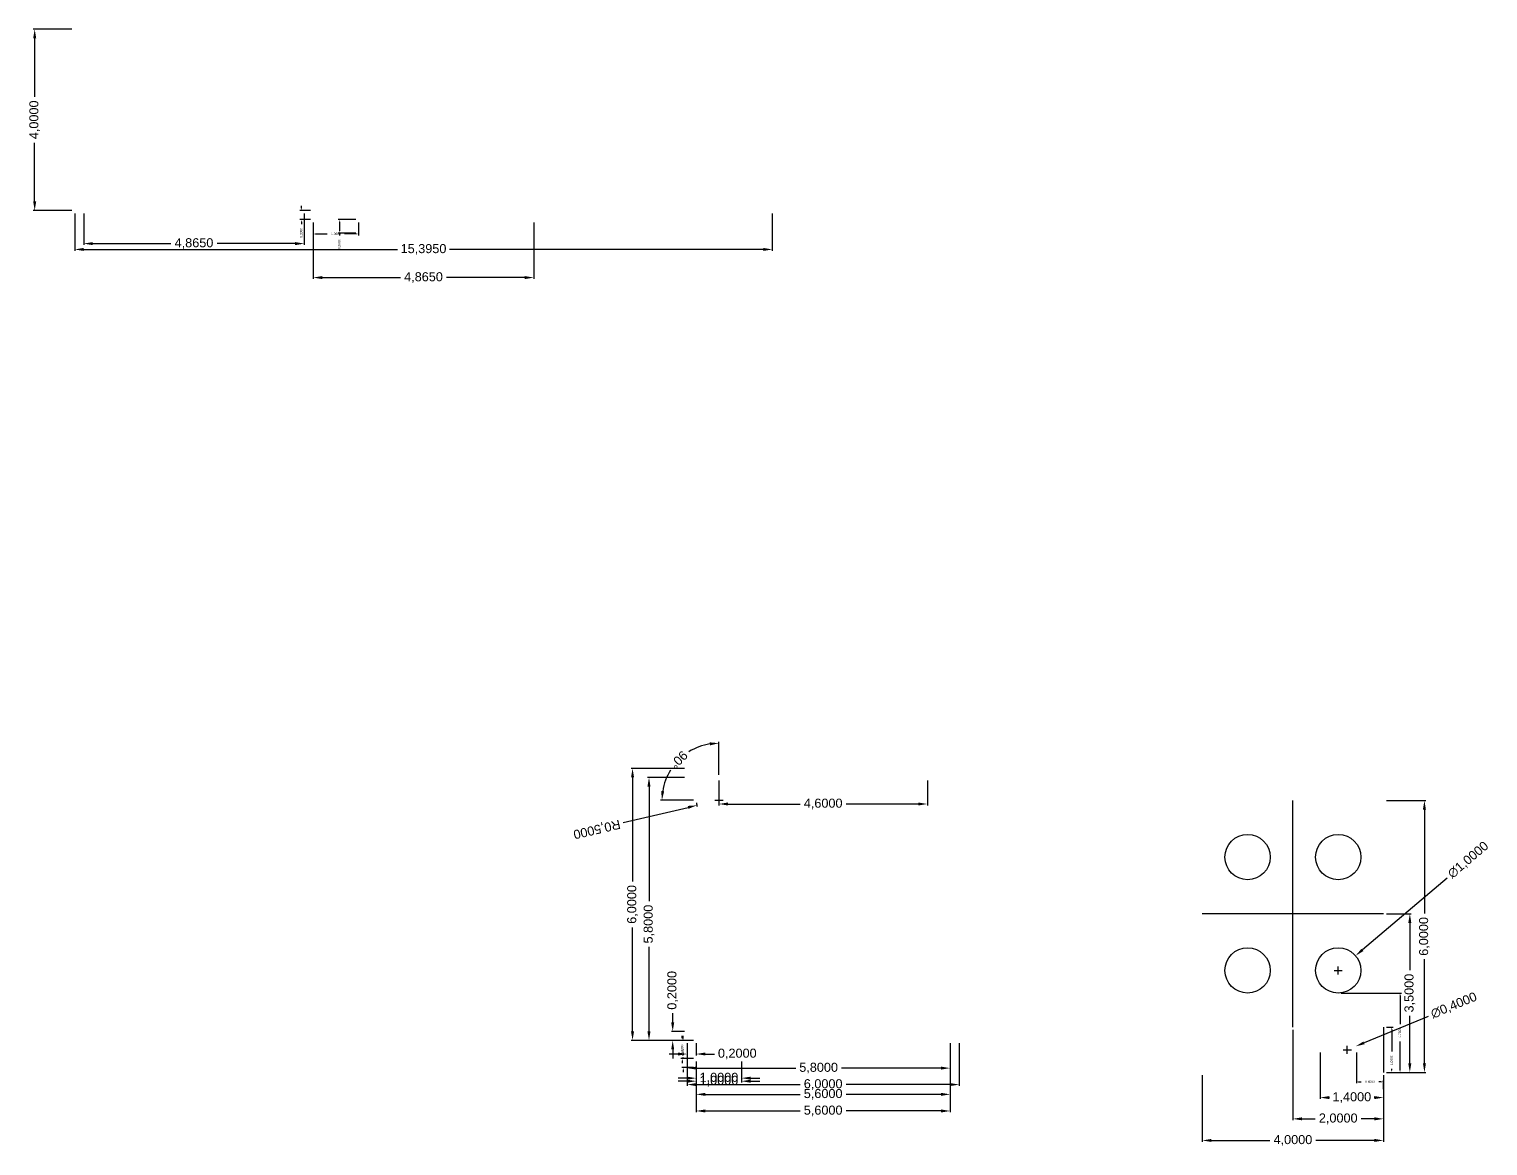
# Model space of a CAD drawing. Header units: millimetres. Extents: x -239 to 805, y -779 to 510.
# Drawn here: x 127.05 to 159.23, y -108.02 to -83.39 of the extents above; entities that cross this region are included whole.
import ezdxf

# ---------------------------------------------------------------- set-up
doc = ezdxf.new("R2010")
doc.units = ezdxf.units.MM
doc.header["$MEASUREMENT"] = 0
doc.layers.add('Dimensiuni interior', color=11, linetype='Continuous', plot=False)
doc.layers.add('Utilitati', color=130, linetype='Continuous', plot=False)
doc.styles.get("Standard").update_dxf_attribs({"font": 'arial.ttf'})
doc.dimstyles.new('Mici', dxfattribs={"dimtxt": 0.05, "dimasz": 0.05, "dimexe": 0.03, "dimexo": 0.0625, "dimgap": 0.09, "dimtad": 0, "dimdec": 4, "dimzin": 0, "dimtxsty": 'Standard', "dimcen": 0.09, "dimclrd": 1, "dimclre": 1, "dimadec": 0, "dimazin": 0, "dimtfac": 1, "dimtdec": 4, "dimtofl": 0, "dimtmove": 0, "dimatfit": 3, "dimfxl": 1, "dimtolj": 1, "dimtzin": 0, "dimarcsym": 0})

# ---------------------------------------------------------------- blocks, each defined once
blk = doc.blocks.new('*D16')
at = {"layer": 'Defpoints', "color": 0, "transparency": 16777216}
for p in [(529.14, 102.779), (544.535, 102.779), (529.14, 101.92)]:
    blk.add_point(p, dxfattribs=at)
at = {"layer": 'Dimensiuni interior', "color": 1, "lineweight": -2, "transparency": 16777216}
for p, q in [((529.14, 102.716), (529.14, 101.89)), ((544.535, 102.716), (544.535, 101.89)), ((529.34, 101.92), (536.265, 101.92)), ((544.335, 101.92), (537.411, 101.92))]:
    blk.add_line(p, q, dxfattribs=at)
at = {"layer": 'Dimensiuni interior', "color": 1, "transparency": 16777216}
for points in [[(529.34, 101.953), (529.34, 101.887), (529.14, 101.92)], [(544.335, 101.953), (544.335, 101.887), (544.535, 101.92)]]:
    blk.add_solid(points, dxfattribs=at)
at = {"layer": 'Dimensiuni interior', "color": 0, "transparency": 16777216, "insert": (536.838, 101.92), "char_height": 0.2, "attachment_point": 5}
blk.add_mtext('\\A1;15,3950', dxfattribs=at)
blk = doc.blocks.new('*D17')
at = {"layer": 'Defpoints', "color": 0, "transparency": 16777216}
for p in [(529.14, 106.779), (528.257, 102.779), (529.14, 102.779)]:
    blk.add_point(p, dxfattribs=at)
at = {"layer": 'Dimensiuni interior', "color": 1, "lineweight": -2, "transparency": 16777216}
for p, q in [((529.078, 106.779), (528.227, 106.779)), ((528.257, 106.579), (528.257, 105.288)), ((528.257, 102.979), (528.257, 104.27)), ((529.078, 102.779), (528.227, 102.779))]:
    blk.add_line(p, q, dxfattribs=at)
at = {"layer": 'Dimensiuni interior', "color": 1, "transparency": 16777216}
for points in [[(528.224, 106.579), (528.291, 106.579), (528.257, 106.779)], [(528.224, 102.979), (528.291, 102.979), (528.257, 102.779)]]:
    blk.add_solid(points, dxfattribs=at)
at = {"layer": 'Dimensiuni interior', "color": 0, "transparency": 16777216, "insert": (528.257, 104.779), "char_height": 0.2, "attachment_point": 5, "rotation": 90}
blk.add_mtext('\\A1;4,0000', dxfattribs=at)
blk = doc.blocks.new('*D22')
at = {"layer": 'Defpoints', "color": 0, "transparency": 16777216}
for p in [(529.34, 102.779), (534.205, 102.779), (529.34, 102.049)]:
    blk.add_point(p, dxfattribs=at)
at = {"layer": 'Dimensiuni interior', "color": 1, "lineweight": -2, "transparency": 16777216}
for p, q in [((529.34, 102.716), (529.34, 102.019)), ((534.205, 102.716), (534.205, 102.019)), ((529.54, 102.049), (531.264, 102.049)), ((534.005, 102.049), (532.281, 102.049))]:
    blk.add_line(p, q, dxfattribs=at)
at = {"layer": 'Dimensiuni interior', "color": 1, "transparency": 16777216}
for points in [[(529.54, 102.082), (529.54, 102.015), (529.34, 102.049)], [(534.005, 102.082), (534.005, 102.015), (534.205, 102.049)]]:
    blk.add_solid(points, dxfattribs=at)
at = {"layer": 'Dimensiuni interior', "color": 0, "transparency": 16777216, "insert": (531.773, 102.049), "char_height": 0.2, "attachment_point": 5}
blk.add_mtext('\\A1;4,8650', dxfattribs=at)
blk = doc.blocks.new('*D23')
at = {"layer": 'Defpoints', "color": 0, "transparency": 16777216}
for p in [(534.405, 102.579), (539.27, 102.579), (539.27, 101.299)]:
    blk.add_point(p, dxfattribs=at)
at = {"layer": 'Dimensiuni interior', "color": 1, "lineweight": -2, "transparency": 16777216}
for p, q in [((534.405, 102.516), (534.405, 101.269)), ((539.27, 102.516), (539.27, 101.269)), ((534.605, 101.299), (536.329, 101.299)), ((539.07, 101.299), (537.346, 101.299))]:
    blk.add_line(p, q, dxfattribs=at)
at = {"layer": 'Dimensiuni interior', "color": 1, "transparency": 16777216}
for points in [[(534.605, 101.333), (534.605, 101.266), (534.405, 101.299)], [(539.07, 101.333), (539.07, 101.266), (539.27, 101.299)]]:
    blk.add_solid(points, dxfattribs=at)
at = {"layer": 'Dimensiuni interior', "color": 0, "transparency": 16777216, "insert": (536.838, 101.299), "char_height": 0.2, "attachment_point": 5}
blk.add_mtext('\\A1;4,8650', dxfattribs=at)
blk = doc.blocks.new('*D24')
at = {"layer": 'Defpoints', "color": 0, "transparency": 16777216}
for p in [(534.405, 102.779), (534.142, 102.579), (534.405, 102.579)]:
    blk.add_point(p, dxfattribs=at)
at = {"layer": 'Dimensiuni interior', "color": 1, "lineweight": -2, "transparency": 16777216}
for p, q in [((534.343, 102.779), (534.112, 102.779)), ((534.142, 102.829), (534.142, 102.879)), ((534.343, 102.579), (534.112, 102.579)), ((534.142, 102.529), (534.142, 102.479))]:
    blk.add_line(p, q, dxfattribs=at)
at = {"layer": 'Dimensiuni interior', "color": 1, "transparency": 16777216}
for points in [[(534.134, 102.829), (534.15, 102.829), (534.142, 102.779)], [(534.134, 102.529), (534.15, 102.529), (534.142, 102.579)]]:
    blk.add_solid(points, dxfattribs=at)
at = {"layer": 'Dimensiuni interior', "color": 0, "transparency": 16777216, "insert": (534.142, 102.285), "char_height": 0.05, "attachment_point": 5, "rotation": 90}
blk.add_mtext('\\A1;0,2000', dxfattribs=at)
blk = doc.blocks.new('*D27')
at = {"layer": 'Defpoints', "color": 0, "transparency": 16777216}
for p in [(535.405, 102.579), (534.984, 102.279), (535.405, 102.279)]:
    blk.add_point(p, dxfattribs=at)
at = {"layer": 'Dimensiuni interior', "color": 1, "lineweight": -2, "transparency": 16777216}
for p, q in [((535.343, 102.579), (534.954, 102.579)), ((534.984, 102.529), (534.984, 102.329)), ((535.343, 102.279), (534.954, 102.279)), ((534.984, 102.279), (534.984, 102.229))]:
    blk.add_line(p, q, dxfattribs=at)
at = {"layer": 'Dimensiuni interior', "color": 1, "transparency": 16777216}
for points in [[(534.975, 102.529), (534.992, 102.529), (534.984, 102.579)], [(534.975, 102.329), (534.992, 102.329), (534.984, 102.279)]]:
    blk.add_solid(points, dxfattribs=at)
at = {"layer": 'Dimensiuni interior', "color": 0, "transparency": 16777216, "insert": (534.984, 102.035), "char_height": 0.05, "attachment_point": 5, "rotation": 90}
blk.add_mtext('\\A1;0,3000', dxfattribs=at)
blk = doc.blocks.new('*D29')
at = {"layer": 'Defpoints', "color": 0, "transparency": 16777216}
for p in [(534.405, 102.579), (535.405, 102.579), (534.405, 102.261)]:
    blk.add_point(p, dxfattribs=at)
at = {"layer": 'Dimensiuni interior', "color": 1, "lineweight": -2, "transparency": 16777216}
for p, q in [((534.405, 102.516), (534.405, 102.231)), ((535.405, 102.516), (535.405, 102.231)), ((534.455, 102.261), (534.714, 102.261)), ((535.355, 102.261), (535.097, 102.261))]:
    blk.add_line(p, q, dxfattribs=at)
at = {"layer": 'Dimensiuni interior', "color": 1, "transparency": 16777216}
for points in [[(534.455, 102.269), (534.455, 102.253), (534.405, 102.261)], [(535.355, 102.269), (535.355, 102.253), (535.405, 102.261)]]:
    blk.add_solid(points, dxfattribs=at)
at = {"layer": 'Dimensiuni interior', "color": 0, "transparency": 16777216, "insert": (534.905, 102.261), "char_height": 0.05, "attachment_point": 5}
blk.add_mtext('\\A1;1,0000', dxfattribs=at)
blk = doc.blocks.new('*D31')
at = {"layer": 'Defpoints', "color": 0, "transparency": 16777216}
for p in [(211.591, 98.78), (217.591, 98.78), (217.591, 97.806)]:
    blk.add_point(p, dxfattribs=at)
at = {"layer": 'Dimensiuni interior', "color": 1, "lineweight": -2, "transparency": 16777216}
for p, q in [((211.591, 98.717), (211.591, 97.776)), ((217.591, 98.717), (217.591, 97.776)), ((211.791, 97.806), (214.086, 97.806)), ((217.391, 97.806), (215.097, 97.806))]:
    blk.add_line(p, q, dxfattribs=at)
at = {"layer": 'Dimensiuni interior', "color": 1, "transparency": 16777216}
for points in [[(211.791, 97.84), (211.791, 97.773), (211.591, 97.806)], [(217.391, 97.84), (217.391, 97.773), (217.591, 97.806)]]:
    blk.add_solid(points, dxfattribs=at)
at = {"layer": 'Dimensiuni interior', "color": 0, "transparency": 16777216, "insert": (214.591, 97.806), "char_height": 0.2, "attachment_point": 5}
blk.add_mtext('\\A1;6,0000', dxfattribs=at)
blk = doc.blocks.new('*D32')
at = {"layer": 'Defpoints', "color": 0, "transparency": 16777216}
for p in [(210.385, 104.78), (211.591, 104.78), (211.591, 98.78)]:
    blk.add_point(p, dxfattribs=at)
at = {"layer": 'Dimensiuni interior', "color": 1, "lineweight": -2, "transparency": 16777216}
for p, q in [((211.529, 104.78), (210.355, 104.78)), ((210.385, 104.58), (210.385, 102.285)), ((210.385, 98.98), (210.385, 101.274)), ((211.529, 98.78), (210.355, 98.78))]:
    blk.add_line(p, q, dxfattribs=at)
at = {"layer": 'Dimensiuni interior', "color": 1, "transparency": 16777216}
for points in [[(210.351, 104.58), (210.418, 104.58), (210.385, 104.78)], [(210.351, 98.98), (210.418, 98.98), (210.385, 98.78)]]:
    blk.add_solid(points, dxfattribs=at)
at = {"layer": 'Dimensiuni interior', "color": 0, "transparency": 16777216, "insert": (210.385, 101.78), "char_height": 0.2, "attachment_point": 5, "rotation": 90}
blk.add_mtext('\\A1;6,0000', dxfattribs=at)
blk = doc.blocks.new('*D33')
at = {"layer": 'Defpoints', "color": 0, "transparency": 16777216}
for p in [(211.591, 98.78), (211.791, 98.78), (211.791, 98.48)]:
    blk.add_point(p, dxfattribs=at)
at = {"layer": 'Dimensiuni interior', "color": 1, "lineweight": -2, "transparency": 16777216}
for p, q in [((211.591, 98.717), (211.591, 98.45)), ((211.791, 98.717), (211.791, 98.45)), ((211.391, 98.48), (211.191, 98.48)), ((211.991, 98.48), (212.191, 98.48))]:
    blk.add_line(p, q, dxfattribs=at)
at = {"layer": 'Dimensiuni interior', "color": 1, "transparency": 16777216}
for points in [[(211.391, 98.513), (211.391, 98.447), (211.591, 98.48)], [(211.991, 98.513), (211.991, 98.447), (211.791, 98.48)]]:
    blk.add_solid(points, dxfattribs=at)
at = {"layer": 'Dimensiuni interior', "color": 0, "transparency": 16777216, "insert": (212.696, 98.48), "char_height": 0.2, "attachment_point": 5}
blk.add_mtext('\\A1;0,2000', dxfattribs=at)
blk = doc.blocks.new('*D42')
at = {"layer": 'Defpoints', "color": 0, "transparency": 16777216}
for p in [(211.591, 98.78), (217.391, 98.78, 0.1), (217.391, 98.169)]:
    blk.add_point(p, dxfattribs=at)
at = {"layer": 'Dimensiuni interior', "color": 1, "lineweight": -2, "transparency": 16777216}
for p, q in [((211.591, 98.717), (211.591, 98.139)), ((217.391, 98.717), (217.391, 98.139)), ((211.791, 98.169), (213.986, 98.169)), ((217.191, 98.169), (214.996, 98.169))]:
    blk.add_line(p, q, dxfattribs=at)
at = {"layer": 'Dimensiuni interior', "color": 1, "transparency": 16777216}
for points in [[(211.791, 98.202), (211.791, 98.136), (211.591, 98.169)], [(217.191, 98.202), (217.191, 98.136), (217.391, 98.169)]]:
    blk.add_solid(points, dxfattribs=at)
at = {"layer": 'Dimensiuni interior', "color": 0, "transparency": 16777216, "insert": (214.491, 98.169), "char_height": 0.2, "attachment_point": 5}
blk.add_mtext('\\A1;5,8000', dxfattribs=at)
blk = doc.blocks.new('*D43')
at = {"layer": 'Defpoints', "color": 0, "transparency": 16777216}
for p in [(211.271, 98.98), (211.591, 98.98), (211.591, 98.78)]:
    blk.add_point(p, dxfattribs=at)
at = {"layer": 'Dimensiuni interior', "color": 1, "lineweight": -2, "transparency": 16777216}
for p, q in [((211.271, 99.18), (211.271, 99.38)), ((211.529, 98.98), (211.241, 98.98)), ((211.529, 98.78), (211.241, 98.78)), ((211.271, 98.58), (211.271, 98.38))]:
    blk.add_line(p, q, dxfattribs=at)
at = {"layer": 'Dimensiuni interior', "color": 1, "transparency": 16777216}
for points in [[(211.237, 99.18), (211.304, 99.18), (211.271, 98.98)], [(211.237, 98.58), (211.304, 98.58), (211.271, 98.78)]]:
    blk.add_solid(points, dxfattribs=at)
at = {"layer": 'Dimensiuni interior', "color": 0, "transparency": 16777216, "insert": (211.271, 99.885), "char_height": 0.2, "attachment_point": 5, "rotation": 90}
blk.add_mtext('\\A1;0,2000', dxfattribs=at)
blk = doc.blocks.new('*D44')
at = {"layer": 'Defpoints', "color": 0, "transparency": 16777216}
for p in [(210.748, 104.58), (211.591, 104.58), (211.591, 98.78)]:
    blk.add_point(p, dxfattribs=at)
at = {"layer": 'Dimensiuni interior', "color": 1, "lineweight": -2, "transparency": 16777216}
for p, q in [((211.529, 104.58), (210.718, 104.58)), ((210.748, 104.38), (210.748, 101.851)), ((210.748, 98.98), (210.748, 100.841)), ((211.529, 98.78), (210.718, 98.78))]:
    blk.add_line(p, q, dxfattribs=at)
at = {"layer": 'Dimensiuni interior', "color": 1, "transparency": 16777216}
for points in [[(210.714, 104.38), (210.781, 104.38), (210.748, 104.58)], [(210.714, 98.98), (210.781, 98.98), (210.748, 98.78)]]:
    blk.add_solid(points, dxfattribs=at)
at = {"layer": 'Dimensiuni interior', "color": 0, "transparency": 16777216, "insert": (210.748, 101.346), "char_height": 0.2, "attachment_point": 5, "rotation": 90}
blk.add_mtext('\\A1;5,8000', dxfattribs=at)
blk = doc.blocks.new('*D45')
at = {"layer": 'Defpoints', "color": 0, "transparency": 16777216}
for p in [(212.291, 104.08), (211.804, 103.966)]:
    blk.add_point(p, dxfattribs=at)
at = {"layer": 'Dimensiuni interior', "color": 1, "lineweight": -2, "transparency": 16777216}
for p, q in [((212.201, 104.08), (212.381, 104.08)), ((212.291, 104.17), (212.291, 103.99)), ((210.18, 103.586), (211.61, 103.921))]:
    blk.add_line(p, q, dxfattribs=at)
blk.add_arc((212.291, 104.08), 0.5, 187.162, 196.5924, dxfattribs=at)
at = {"layer": 'Dimensiuni interior', "color": 1, "transparency": 16777216}
blk.add_solid([(211.617, 103.888), (211.602, 103.953), (211.804, 103.966)], dxfattribs=at)
at = {"layer": 'Dimensiuni interior', "color": 0, "transparency": 16777216, "insert": (209.595, 103.45), "char_height": 0.2, "attachment_point": 5, "rotation": 193.1547}
blk.add_mtext('\\A1;R0,5000', dxfattribs=at)
blk = doc.blocks.new('*D47')
at = {"layer": 'Defpoints', "color": 0, "transparency": 16777216}
for p in [(212.291, 104.58), (216.891, 104.58), (216.891, 103.995)]:
    blk.add_point(p, dxfattribs=at)
at = {"layer": 'Dimensiuni interior', "color": 1, "lineweight": -2, "transparency": 16777216}
for p, q in [((212.291, 104.517), (212.291, 103.965)), ((216.891, 104.517), (216.891, 103.965)), ((212.491, 103.995), (214.082, 103.995)), ((216.691, 103.995), (215.1, 103.995))]:
    blk.add_line(p, q, dxfattribs=at)
at = {"layer": 'Dimensiuni interior', "color": 1, "transparency": 16777216}
for points in [[(212.491, 104.029), (212.491, 103.962), (212.291, 103.995)], [(216.691, 104.029), (216.691, 103.962), (216.891, 103.995)]]:
    blk.add_solid(points, dxfattribs=at)
at = {"layer": 'Dimensiuni interior', "color": 0, "transparency": 16777216, "insert": (214.591, 103.995), "char_height": 0.2, "attachment_point": 5}
blk.add_mtext('\\A1;4,6000', dxfattribs=at)
blk = doc.blocks.new('*D48')
at = {"layer": 'Defpoints', "color": 0, "transparency": 16777216}
for p in [(211.662, 105.169), (212.291, 104.58), (211.791, 104.08), (212.291, 104.08)]:
    blk.add_point(p, dxfattribs=at)
at = {"layer": 'Dimensiuni interior', "color": 1, "lineweight": -2, "transparency": 16777216}
for p, q in [((212.291, 104.642), (212.291, 105.367)), ((211.729, 104.08), (211.004, 104.08))]:
    blk.add_line(p, q, dxfattribs=at)
for start, end in [(99.1225, 121.8452), (148.1548, 170.8775)]:
    blk.add_arc((212.291, 104.08), 1.257, start, end, dxfattribs=at)
at = {"layer": 'Dimensiuni interior', "color": 1, "transparency": 16777216}
for points in [[(212.089, 105.355), (212.094, 105.288), (212.291, 105.337)], [(211.083, 104.277), (211.016, 104.282), (211.034, 104.08)]]:
    blk.add_solid(points, dxfattribs=at)
at = {"layer": 'Dimensiuni interior', "color": 0, "transparency": 16777216, "insert": (211.402, 104.969), "char_height": 0.2, "attachment_point": 5, "rotation": 225}
blk.add_mtext('\\A1;90°', dxfattribs=at)
blk = doc.blocks.new('*D49')
at = {"layer": 'Defpoints', "color": 0, "transparency": 16777216}
for p in [(211.791, 98.38), (217.391, 98.38), (217.391, 97.224)]:
    blk.add_point(p, dxfattribs=at)
at = {"layer": 'Dimensiuni interior', "color": 1, "lineweight": -2, "transparency": 16777216}
for p, q in [((211.791, 98.317), (211.791, 97.194)), ((217.391, 98.317), (217.391, 97.194)), ((211.991, 97.224), (214.086, 97.224)), ((217.191, 97.224), (215.096, 97.224))]:
    blk.add_line(p, q, dxfattribs=at)
at = {"layer": 'Dimensiuni interior', "color": 1, "transparency": 16777216}
for points in [[(211.991, 97.257), (211.991, 97.19), (211.791, 97.224)], [(217.191, 97.257), (217.191, 97.19), (217.391, 97.224)]]:
    blk.add_solid(points, dxfattribs=at)
at = {"layer": 'Dimensiuni interior', "color": 0, "transparency": 16777216, "insert": (214.591, 97.224), "char_height": 0.2, "attachment_point": 5}
blk.add_mtext('\\A1;5,6000', dxfattribs=at)
blk = doc.blocks.new('*D50')
at = {"layer": 'Defpoints', "color": 0, "transparency": 16777216}
for p in [(211.482, 98.78), (211.791, 98.78), (211.791, 98.38)]:
    blk.add_point(p, dxfattribs=at)
at = {"layer": 'Dimensiuni interior', "color": 1, "lineweight": -2, "transparency": 16777216}
for p, q in [((211.482, 98.83), (211.482, 98.88)), ((211.729, 98.78), (211.452, 98.78)), ((211.729, 98.38), (211.452, 98.38)), ((211.482, 98.33), (211.482, 98.28))]:
    blk.add_line(p, q, dxfattribs=at)
at = {"layer": 'Dimensiuni interior', "color": 1, "transparency": 16777216}
for points in [[(211.473, 98.83), (211.49, 98.83), (211.482, 98.78)], [(211.473, 98.33), (211.49, 98.33), (211.482, 98.38)]]:
    blk.add_solid(points, dxfattribs=at)
at = {"layer": 'Dimensiuni interior', "color": 0, "transparency": 16777216, "insert": (211.482, 98.58), "char_height": 0.05, "attachment_point": 5, "rotation": 90}
blk.add_mtext('\\A1;0,4000', dxfattribs=at)
blk = doc.blocks.new('*D53')
at = {"layer": 'Defpoints', "color": 0, "transparency": 16777216}
for p in [(211.791, 98.38), (212.791, 98.38), (212.791, 97.948)]:
    blk.add_point(p, dxfattribs=at)
at = {"layer": 'Dimensiuni interior', "color": 1, "lineweight": -2, "transparency": 16777216}
for p, q in [((211.791, 98.317), (211.791, 97.918)), ((212.791, 98.317), (212.791, 97.918)), ((211.591, 97.948), (211.391, 97.948)), ((212.991, 97.948), (213.191, 97.948))]:
    blk.add_line(p, q, dxfattribs=at)
at = {"layer": 'Dimensiuni interior', "color": 1, "transparency": 16777216}
for points in [[(211.591, 97.981), (211.591, 97.914), (211.791, 97.948)], [(212.991, 97.981), (212.991, 97.914), (212.791, 97.948)]]:
    blk.add_solid(points, dxfattribs=at)
at = {"layer": 'Dimensiuni interior', "color": 0, "transparency": 16777216, "insert": (212.291, 97.948), "char_height": 0.2, "attachment_point": 5}
blk.add_mtext('\\A1;1,0000', dxfattribs=at)
blk = doc.blocks.new('*D54')
at = {"layer": 'Defpoints', "color": 0, "transparency": 16777216}
for p in [(211.791, 98.18), (217.391, 98.18), (217.391, 97.59)]:
    blk.add_point(p, dxfattribs=at)
at = {"layer": 'Dimensiuni interior', "color": 1, "lineweight": -2, "transparency": 16777216}
for p, q in [((211.791, 98.117), (211.791, 97.56)), ((217.391, 98.117), (217.391, 97.56)), ((211.991, 97.59), (214.086, 97.59)), ((217.191, 97.59), (215.096, 97.59))]:
    blk.add_line(p, q, dxfattribs=at)
at = {"layer": 'Dimensiuni interior', "color": 1, "transparency": 16777216}
for points in [[(211.991, 97.624), (211.991, 97.557), (211.791, 97.59)], [(217.191, 97.624), (217.191, 97.557), (217.391, 97.59)]]:
    blk.add_solid(points, dxfattribs=at)
at = {"layer": 'Dimensiuni interior', "color": 0, "transparency": 16777216, "insert": (214.591, 97.59), "char_height": 0.2, "attachment_point": 5}
blk.add_mtext('\\A1;5,6000', dxfattribs=at)
blk = doc.blocks.new('*D55')
at = {"layer": 'Defpoints', "color": 0, "transparency": 16777216}
for p in [(211.502, 98.78), (211.791, 98.78), (211.791, 98.18)]:
    blk.add_point(p, dxfattribs=at)
at = {"layer": 'Dimensiuni interior', "color": 1, "lineweight": -2, "transparency": 16777216}
for p, q in [((211.502, 98.83), (211.502, 98.88)), ((211.729, 98.78), (211.472, 98.78)), ((211.729, 98.18), (211.472, 98.18)), ((211.502, 98.13), (211.502, 98.08))]:
    blk.add_line(p, q, dxfattribs=at)
at = {"layer": 'Dimensiuni interior', "color": 1, "transparency": 16777216}
for points in [[(211.494, 98.83), (211.511, 98.83), (211.502, 98.78)], [(211.494, 98.13), (211.511, 98.13), (211.502, 98.18)]]:
    blk.add_solid(points, dxfattribs=at)
at = {"layer": 'Dimensiuni interior', "color": 0, "transparency": 16777216, "insert": (211.502, 98.48), "char_height": 0.05, "attachment_point": 5, "rotation": 90}
blk.add_mtext('\\A1;0,6000', dxfattribs=at)
blk = doc.blocks.new('*D56')
at = {"layer": 'Defpoints', "color": 0, "transparency": 16777216}
for p in [(211.791, 98.18), (212.791, 98.18), (212.791, 97.881)]:
    blk.add_point(p, dxfattribs=at)
at = {"layer": 'Dimensiuni interior', "color": 1, "lineweight": -2, "transparency": 16777216}
for p, q in [((211.591, 97.881), (211.391, 97.881)), ((211.791, 98.117), (211.791, 97.851)), ((212.791, 98.117), (212.791, 97.851)), ((212.991, 97.881), (213.191, 97.881))]:
    blk.add_line(p, q, dxfattribs=at)
at = {"layer": 'Dimensiuni interior', "color": 1, "transparency": 16777216}
for points in [[(211.591, 97.914), (211.591, 97.847), (211.791, 97.881)], [(212.991, 97.914), (212.991, 97.847), (212.791, 97.881)]]:
    blk.add_solid(points, dxfattribs=at)
at = {"layer": 'Dimensiuni interior', "color": 0, "transparency": 16777216, "insert": (212.291, 97.881), "char_height": 0.2, "attachment_point": 5}
blk.add_mtext('\\A1;1,0000', dxfattribs=at)
blk = doc.blocks.new('*D61')
at = {"layer": 'Defpoints', "color": 0, "transparency": 16777216}
for p in [(487.904, 123.805), (488.084, 123.805), (487.904, 122.805)]:
    blk.add_point(p, dxfattribs=at)
at = {"layer": 'Dimensiuni interior', "color": 1, "lineweight": -2, "transparency": 16777216}
for p, q in [((487.966, 123.805), (488.114, 123.805)), ((488.084, 123.755), (488.084, 123.265)), ((487.966, 122.805), (488.114, 122.805)), ((488.084, 122.855), (488.084, 122.882))]:
    blk.add_line(p, q, dxfattribs=at)
at = {"layer": 'Dimensiuni interior', "color": 1, "transparency": 16777216}
for points in [[(488.076, 123.755), (488.092, 123.755), (488.084, 123.805)], [(488.076, 122.855), (488.092, 122.855), (488.084, 122.805)]]:
    blk.add_solid(points, dxfattribs=at)
at = {"layer": 'Dimensiuni interior', "color": 0, "transparency": 16777216, "insert": (488.084, 123.074), "char_height": 0.05, "attachment_point": 5, "rotation": 90}
blk.add_mtext('\\A1;1,0000', dxfattribs=at)
blk = doc.blocks.new('*D62')
at = {"layer": 'Defpoints', "color": 0, "transparency": 16777216}
for p in [(487.904, 126.305), (488.484, 126.305), (487.904, 122.805)]:
    blk.add_point(p, dxfattribs=at)
at = {"layer": 'Dimensiuni interior', "color": 1, "lineweight": -2, "transparency": 16777216}
for p, q in [((487.966, 126.305), (488.514, 126.305)), ((488.484, 126.105), (488.484, 125.06)), ((488.484, 123.005), (488.484, 124.05)), ((487.966, 122.805), (488.514, 122.805))]:
    blk.add_line(p, q, dxfattribs=at)
at = {"layer": 'Dimensiuni interior', "color": 1, "transparency": 16777216}
for points in [[(488.45, 126.105), (488.517, 126.105), (488.484, 126.305)], [(488.45, 123.005), (488.517, 123.005), (488.484, 122.805)]]:
    blk.add_solid(points, dxfattribs=at)
at = {"layer": 'Dimensiuni interior', "color": 0, "transparency": 16777216, "insert": (488.484, 124.555), "char_height": 0.2, "attachment_point": 5, "rotation": 90}
blk.add_mtext('\\A1;3,5000', dxfattribs=at)
blk = doc.blocks.new('*D63')
at = {"layer": 'Defpoints', "color": 0, "transparency": 16777216}
for p in [(487.304, 123.305), (487.304, 122.596), (487.904, 122.37)]:
    blk.add_point(p, dxfattribs=at)
at = {"layer": 'Dimensiuni interior', "color": 1, "lineweight": -2, "transparency": 16777216}
for p, q in [((487.304, 123.242), (487.304, 122.566)), ((487.354, 122.596), (487.41, 122.596)), ((487.854, 122.596), (487.797, 122.596)), ((487.904, 122.433), (487.904, 122.626))]:
    blk.add_line(p, q, dxfattribs=at)
at = {"layer": 'Dimensiuni interior', "color": 1, "transparency": 16777216}
for points in [[(487.354, 122.604), (487.354, 122.587), (487.304, 122.596)], [(487.854, 122.604), (487.854, 122.587), (487.904, 122.596)]]:
    blk.add_solid(points, dxfattribs=at)
at = {"layer": 'Dimensiuni interior', "color": 0, "transparency": 16777216, "insert": (487.604, 122.596), "char_height": 0.05, "attachment_point": 5}
blk.add_mtext('\\A1;0,6000', dxfattribs=at)
blk = doc.blocks.new('*D64')
at = {"layer": 'Defpoints', "color": 0, "transparency": 16777216}
for p in [(486.504, 123.305), (487.904, 122.37), (486.504, 122.25)]:
    blk.add_point(p, dxfattribs=at)
at = {"layer": 'Dimensiuni interior', "color": 1, "lineweight": -2, "transparency": 16777216}
for p, q in [((486.504, 123.242), (486.504, 122.22)), ((486.704, 122.25), (486.708, 122.25)), ((487.704, 122.25), (487.699, 122.25)), ((487.904, 122.308), (487.904, 122.22))]:
    blk.add_line(p, q, dxfattribs=at)
at = {"layer": 'Dimensiuni interior', "color": 1, "transparency": 16777216}
for points in [[(486.704, 122.284), (486.704, 122.217), (486.504, 122.25)], [(487.704, 122.284), (487.704, 122.217), (487.904, 122.25)]]:
    blk.add_solid(points, dxfattribs=at)
at = {"layer": 'Dimensiuni interior', "color": 0, "transparency": 16777216, "insert": (487.204, 122.25), "char_height": 0.2, "attachment_point": 5}
blk.add_mtext('\\A1;1,4000', dxfattribs=at)
blk = doc.blocks.new('*D65')
at = {"layer": 'Defpoints', "color": 0, "transparency": 16777216}
for p in [(487.289, 123.381), (486.919, 123.229)]:
    blk.add_point(p, dxfattribs=at)
at = {"layer": 'Dimensiuni interior', "color": 1, "lineweight": -2, "transparency": 16777216}
for p, q in [((488.891, 124.042), (487.474, 123.457)), ((487.014, 123.305), (487.194, 123.305)), ((487.104, 123.215), (487.104, 123.395))]:
    blk.add_line(p, q, dxfattribs=at)
at = {"layer": 'Dimensiuni interior', "color": 1, "transparency": 16777216}
blk.add_solid([(487.461, 123.488), (487.486, 123.427), (487.289, 123.381)], dxfattribs=at)
at = {"layer": 'Dimensiuni interior', "color": 0, "transparency": 16777216, "insert": (489.458, 124.276), "char_height": 0.2, "attachment_point": 5, "rotation": 22.4064}
blk.add_mtext('\\A1;∅0,4000', dxfattribs=at)
blk = doc.blocks.new('*D66')
at = {"layer": 'Defpoints', "color": 0, "transparency": 16777216}
for p in [(486.904, 124.555), (488.268, 124.555), (487.904, 122.805)]:
    blk.add_point(p, dxfattribs=at)
at = {"layer": 'Dimensiuni interior', "color": 1, "lineweight": -2, "transparency": 16777216}
for p, q in [((486.966, 124.555), (488.298, 124.555)), ((488.268, 124.505), (488.268, 123.871)), ((488.268, 122.855), (488.268, 123.489)), ((487.966, 122.805), (488.298, 122.805))]:
    blk.add_line(p, q, dxfattribs=at)
at = {"layer": 'Dimensiuni interior', "color": 1, "transparency": 16777216}
for points in [[(488.259, 124.505), (488.276, 124.505), (488.268, 124.555)], [(488.259, 122.855), (488.276, 122.855), (488.268, 122.805)]]:
    blk.add_solid(points, dxfattribs=at)
at = {"layer": 'Dimensiuni interior', "color": 0, "transparency": 16777216, "insert": (488.268, 123.68), "char_height": 0.05, "attachment_point": 5, "rotation": 90}
blk.add_mtext('\\A1;1,7500', dxfattribs=at)
blk = doc.blocks.new('*D67')
at = {"layer": 'Defpoints', "color": 0, "transparency": 16777216}
for p in [(487.285, 125.378), (486.522, 124.732)]:
    blk.add_point(p, dxfattribs=at)
at = {"layer": 'Dimensiuni interior', "color": 1, "lineweight": -2, "transparency": 16777216}
for p, q in [((489.308, 127.091), (487.438, 125.507)), ((486.814, 125.055), (486.994, 125.055)), ((486.904, 124.965), (486.904, 125.145))]:
    blk.add_line(p, q, dxfattribs=at)
at = {"layer": 'Dimensiuni interior', "color": 1, "transparency": 16777216}
blk.add_solid([(487.416, 125.533), (487.46, 125.482), (487.285, 125.378)], dxfattribs=at)
at = {"layer": 'Dimensiuni interior', "color": 0, "transparency": 16777216, "insert": (489.776, 127.487), "char_height": 0.2, "attachment_point": 5, "rotation": 40.2532}
blk.add_mtext('\\A1;∅1,0000', dxfattribs=at)
blk = doc.blocks.new('*D68')
at = {"layer": 'Defpoints', "color": 0, "transparency": 16777216}
for p in [(487.904, 128.805), (488.806, 128.805), (487.904, 122.805)]:
    blk.add_point(p, dxfattribs=at)
at = {"layer": 'Dimensiuni interior', "color": 1, "lineweight": -2, "transparency": 16777216}
for p, q in [((487.966, 128.805), (488.836, 128.805)), ((488.806, 128.605), (488.806, 126.31)), ((488.806, 123.005), (488.806, 125.3)), ((487.966, 122.805), (488.836, 122.805))]:
    blk.add_line(p, q, dxfattribs=at)
at = {"layer": 'Dimensiuni interior', "color": 1, "transparency": 16777216}
for points in [[(488.773, 128.605), (488.839, 128.605), (488.806, 128.805)], [(488.773, 123.005), (488.839, 123.005), (488.806, 122.805)]]:
    blk.add_solid(points, dxfattribs=at)
at = {"layer": 'Dimensiuni interior', "color": 0, "transparency": 16777216, "insert": (488.806, 125.805), "char_height": 0.2, "attachment_point": 5, "rotation": 90}
blk.add_mtext('\\A1;6,0000', dxfattribs=at)
blk = doc.blocks.new('*D69')
at = {"layer": 'Defpoints', "color": 0, "transparency": 16777216}
for p in [(485.904, 123.805), (487.904, 122.805, 0), (485.904, 121.781)]:
    blk.add_point(p, dxfattribs=at)
at = {"layer": 'Dimensiuni interior', "color": 1, "lineweight": -2, "transparency": 16777216}
for p, q in [((485.904, 123.742), (485.904, 121.751)), ((487.904, 122.742), (487.904, 121.751)), ((486.104, 121.781), (486.397, 121.781)), ((487.704, 121.781), (487.41, 121.781))]:
    blk.add_line(p, q, dxfattribs=at)
at = {"layer": 'Dimensiuni interior', "color": 1, "transparency": 16777216}
for points in [[(486.104, 121.815), (486.104, 121.748), (485.904, 121.781)], [(487.704, 121.815), (487.704, 121.748), (487.904, 121.781)]]:
    blk.add_solid(points, dxfattribs=at)
at = {"layer": 'Dimensiuni interior', "color": 0, "transparency": 16777216, "insert": (486.904, 121.781), "char_height": 0.2, "attachment_point": 5}
blk.add_mtext('\\A1;2,0000', dxfattribs=at)
blk = doc.blocks.new('*D70')
at = {"layer": 'Defpoints', "color": 0, "transparency": 16777216}
for p in [(483.904, 122.805), (487.904, 122.805), (483.904, 121.305)]:
    blk.add_point(p, dxfattribs=at)
at = {"layer": 'Dimensiuni interior', "color": 1, "lineweight": -2, "transparency": 16777216}
for p, q in [((483.904, 122.742), (483.904, 121.275)), ((487.904, 122.742), (487.904, 121.275)), ((484.104, 121.305), (485.395, 121.305)), ((487.704, 121.305), (486.413, 121.305))]:
    blk.add_line(p, q, dxfattribs=at)
at = {"layer": 'Dimensiuni interior', "color": 1, "transparency": 16777216}
for points in [[(484.104, 121.338), (484.104, 121.272), (483.904, 121.305)], [(487.704, 121.338), (487.704, 121.272), (487.904, 121.305)]]:
    blk.add_solid(points, dxfattribs=at)
at = {"layer": 'Dimensiuni interior', "color": 0, "transparency": 16777216, "insert": (485.904, 121.305), "char_height": 0.2, "attachment_point": 5}
blk.add_mtext('\\A1;4,0000', dxfattribs=at)
blk = doc.blocks.new('A$C44049f08')
at = {"layer": 'Dimensiuni interior'}
dim = blk.add_linear_dim(base=(14.41695, 33.79962, -13.88835), p1=(15.29971, 37.79962, -13.88835), p2=(15.29971, 33.79962, -13.88835), angle=90, dimstyle='Mici', override={"dimtxt": 0.2, "dimasz": 0.2}, dxfattribs=at)
dim.commit()
dim.dimension.update_dxf_attribs({"geometry": '*D17', "text_midpoint": (14.41695, 35.79962, -13.88835), "dimtype": 128, "insert": (-513.84044, -68.97911)})
dim = blk.add_linear_dim(base=(15.29971, 32.9409, -13.88835), p1=(544.53515, 33.79962, -13.88835), p2=(15.29971, 33.79962, -13.88835), dimstyle='Mici', override={"dimtxt": 0.2, "dimasz": 0.2}, dxfattribs=at)
dim.commit()
dim.dimension.update_dxf_attribs({"geometry": '*D16', "text_midpoint": (22.99721, 32.9409, -13.88835), "insert": (-513.84044, -68.97911)})
for base, p1, p2, picture, middle in [((15.49971, 33.06946, -13.68835), (20.36471, 33.79962, -13.68835), (15.49971, 33.79962, -13.68835), '*D22', (17.93221, 33.06946, -13.68835)), ((25.42971, 32.32037, -13.88835), (20.56471, 33.59962, -13.88835), (25.42971, 33.59962, -13.88835), '*D23', (22.99721, 32.32037, -13.88835))]:
    dim = blk.add_linear_dim(base=base, p1=p1, p2=p2, dimstyle='Mici', override={"dimtxt": 0.2, "dimasz": 0.2}, dxfattribs=at)
    dim.commit()
    dim.dimension.update_dxf_attribs({"geometry": picture, "text_midpoint": middle, "dimtype": 128, "insert": (-513.84044, -68.97911)})
for base, p1, p2, angle, picture, middle in [((20.30166, 33.59962, -13.88835), (20.56471, 33.79962, -13.88835), (20.56471, 33.59962, -13.88835), 90, '*D24', (20.30166, 33.30592, -13.88835)), ((21.14322, 33.29962, -11.88835), (21.56471, 33.59962, -11.88835), (21.56471, 33.29962, -11.88835), 270, '*D27', (21.14322, 33.05592, -11.88835))]:
    dim = blk.add_linear_dim(base=base, p1=p1, p2=p2, angle=angle, dimstyle='Mici', dxfattribs=at)
    dim.commit()
    dim.dimension.update_dxf_attribs({"geometry": picture, "text_midpoint": middle, "insert": (-513.84044, -68.97911)})
dim = blk.add_linear_dim(base=(20.56471, 33.28202, -13.88835), p1=(21.56471, 33.59962, -13.88835), p2=(20.56471, 33.59962, -13.88835), dimstyle='Mici', dxfattribs=at)
dim.commit()
dim.dimension.update_dxf_attribs({"geometry": '*D29', "text_midpoint": (21.06471, 33.28202, -13.88835), "insert": (-513.84044, -68.97911)})
blk = doc.blocks.new('A$Cbfcad017')
at = {"layer": 'Dimensiuni interior'}
dim = blk.add_angular_dim_3p(base=(-4.97341, 9.85475, 1.9), center=(-4.34467, 8.76575, 1.9), p1=(-4.34467, 9.26575, 1.9), p2=(-4.84467, 8.76575, 1.9), dimstyle='Mici', override={"dimtxt": 0.2, "dimasz": 0.2}, dxfattribs=at)
dim.commit()
dim.dimension.update_dxf_attribs({"geometry": '*D48', "text_midpoint": (-5.23384, 9.65492, 1.9), "insert": (-216.63588, -95.31408)})
for base, p2, picture, middle in [((-6.25112, 9.46575), (-5.04467, 9.46575), '*D32', (-6.25112, 6.46575)), ((-5.88837, 9.26575), (-5.04467, 9.26575), '*D44', (-5.88837, 6.03167))]:
    dim = blk.add_linear_dim(base=base, p1=(-5.04467, 3.46575), p2=p2, angle=90, dimstyle='Mici', override={"dimtxt": 0.2, "dimasz": 0.2}, dxfattribs=at)
    dim.commit()
    dim.dimension.update_dxf_attribs({"geometry": picture, "text_midpoint": middle, "dimtype": 128, "insert": (-216.63588, -95.31408)})
for base, p1, p2, angle, picture, middle in [((0.25533, 8.68131, 1.9), (-4.34467, 9.26575, 1.9), (0.25533, 9.26575, 1.9), 0, '*D47', (-2.04467, 8.68131, 1.9)), ((-5.36515, 3.66575), (-5.04467, 3.46575), (-5.04467, 3.66575), 90, '*D43', (-5.36515, 4.57055)), ((0.75533, 2.85482), (-5.04467, 3.46575), (0.75533, 3.46575, 0.1), 0, '*D42', (-2.14467, 2.85482))]:
    dim = blk.add_linear_dim(base=base, p1=p1, p2=p2, angle=angle, dimstyle='Mici', override={"dimtxt": 0.2, "dimasz": 0.2}, dxfattribs=at)
    dim.commit()
    dim.dimension.update_dxf_attribs({"geometry": picture, "text_midpoint": middle, "insert": (-216.63588, -95.31408)})
dim = blk.add_radius_dim(center=(-4.34467, 8.76575, 1.9), mpoint=(-4.83155, 8.65196, 1.9), dimstyle='Mici', override={"dimtxt": 0.2, "dimasz": 0.2}, dxfattribs=at)
dim.commit()
dim.dimension.update_dxf_attribs({"geometry": '*D45', "text_midpoint": (-7.04045, 8.13571, 1.9), "dimtype": 132, "insert": (-216.63588, -95.31408)})
for base, p1, p2, picture, middle in [((-5.1542, 3.46575, 1.9), (-4.84467, 3.06575, 1.9), (-4.84467, 3.46575, 1.9), '*D50', (-5.1542, 3.26575, 1.9)), ((-5.13343, 3.46575, 15.3), (-4.84467, 2.86575, 15.3), (-4.84467, 3.46575, 15.3), '*D55', (-5.13343, 3.16575, 15.3))]:
    dim = blk.add_linear_dim(base=base, p1=p1, p2=p2, angle=90, dimstyle='Mici', dxfattribs=at)
    dim.commit()
    dim.dimension.update_dxf_attribs({"geometry": picture, "text_midpoint": middle, "insert": (-216.63588, -95.31408)})
for base, p1, p2, picture, middle in [((-4.84467, 3.16581), (-5.04467, 3.46575), (-4.84467, 3.46575), '*D33', (-3.93987, 3.16581)), ((0.95533, 2.4922), (-5.04467, 3.46575), (0.95533, 3.46575), '*D31', (-2.04467, 2.4922)), ((-3.84467, 2.63344, 1.9), (-4.84467, 3.06575, 1.9), (-3.84467, 3.06575, 1.9), '*D53', (-4.34467, 2.63344, 1.9)), ((0.75533, 1.90972, 1.9), (-4.84467, 3.06575, 1.9), (0.75533, 3.06575, 1.9), '*D49', (-2.04467, 1.90972, 1.9)), ((-3.84467, 2.56668, 15.3), (-4.84467, 2.86575, 15.3), (-3.84467, 2.86575, 15.3), '*D56', (-4.34467, 2.56668, 15.3)), ((0.75533, 2.27627, 15.3), (-4.84467, 2.86575, 15.3), (0.75533, 2.86575, 15.3), '*D54', (-2.04467, 2.27627, 15.3))]:
    dim = blk.add_linear_dim(base=base, p1=p1, p2=p2, dimstyle='Mici', override={"dimtxt": 0.2, "dimasz": 0.2}, dxfattribs=at)
    dim.commit()
    dim.dimension.update_dxf_attribs({"geometry": picture, "text_midpoint": middle, "insert": (-216.63588, -95.31408)})
blk = doc.blocks.new('A$C2f68c3a9')
at = {"layer": 'Utilitati', "color": 1}
for p, q in [((-1.58367, 6.42051, 1), (-1.58367, 8.92051, 1)), ((-1.58367, 6.42051, 1), (-3.58367, 6.42051, 1)), ((-1.58367, 3.92051, 1), (-1.58367, 6.42051, 1)), ((0.41633, 6.42051, 1), (-1.58367, 6.42051, 1))]:
    blk.add_line(p, q, dxfattribs=at)
at = {"layer": 'Utilitati'}
blk.add_line((0.41633, 3.92051, 1), (0.41633, 2.92051, 1), dxfattribs=at)
at = {"layer": 'Utilitati', "color": 1}
for centre in [(-2.58367, 7.67051, 1), (-0.58367, 7.67051, 1), (-2.58367, 5.17051, 1), (-0.58367, 5.17051, 1)]:
    blk.add_circle(centre, 0.5, dxfattribs=at)
at = {"layer": 'Dimensiuni interior'}
dim = blk.add_linear_dim(base=(-0.98367, 122.25041, 1), p1=(0.41633, 122.37041, 1), p2=(-0.98367, 3.42051, 1), dimstyle='Mici', override={"dimtxt": 0.2, "dimasz": 0.2}, dxfattribs=at)
dim.commit()
dim.dimension.update_dxf_attribs({"geometry": '*D64', "text_midpoint": (-0.28367, 122.25041, 1), "dimtype": 128, "insert": (-487.48741, -119.88448)})
dim = blk.add_linear_dim(base=(-0.18367, 122.59556, 1), p1=(0.41633, 122.37041, 1), p2=(-0.18367, 3.42051, 1), dimstyle='Mici', dxfattribs=at)
dim.commit()
dim.dimension.update_dxf_attribs({"geometry": '*D63', "text_midpoint": (0.11633, 122.59556, 1), "dimtype": 128, "insert": (-487.48741, -119.88448)})
for base, p1, p2, picture, middle in [((1.31857, 8.92051, 1), (487.90374, 2.92051, 1), (0.41633, 8.92051, 1), '*D68', (1.31857, 5.92051, 1)), ((0.99628, 6.42051, 1), (0.41633, 2.92051, 1), (0.41633, 6.42051, 1), '*D62', (0.99628, 4.67051, 1))]:
    dim = blk.add_linear_dim(base=base, p1=p1, p2=p2, angle=90, dimstyle='Mici', override={"dimtxt": 0.2, "dimasz": 0.2}, dxfattribs=at)
    dim.commit()
    dim.dimension.update_dxf_attribs({"geometry": picture, "text_midpoint": middle, "insert": (-487.48741, -119.88448)})
for p1, p2, picture, middle in [((-0.96527, 4.84743, 1), (-0.20207, 5.49359, 1), '*D67', (2.28887, 7.60256, 1)), ((-0.56857, 3.34428, 1), (-0.19877, 3.49675, 1), '*D65', (1.97105, 4.39136, 1))]:
    dim = blk.add_diameter_dim_2p(p1=p1, p2=p2, dimstyle='Mici', override={"dimtxt": 0.2, "dimasz": 0.2}, dxfattribs=at)
    dim.commit()
    dim.dimension.update_dxf_attribs({"geometry": picture, "text_midpoint": middle, "dimtype": 131, "insert": (-487.48741, -119.88448)})
dim = blk.add_linear_dim(base=(0.78037, 4.67051, 1), p1=(0.41633, 2.92051, 1), p2=(-0.58367, 4.67051, 1), angle=90, dimstyle='Mici', dxfattribs=at)
dim.commit()
dim.dimension.update_dxf_attribs({"geometry": '*D66', "text_midpoint": (0.78037, 3.79551, 1), "insert": (-487.48741, -119.88448)})
for base, p2, picture, middle in [((-1.58367, 1.89673, 1), (-1.58367, 3.92051, 1), '*D69', (-0.58367, 1.89673, 1)), ((-3.58367, 1.42046, 1), (-3.58367, 2.92051, 1), '*D70', (-1.58367, 1.42046, 1))]:
    dim = blk.add_linear_dim(base=base, p1=(0.41633, 2.92051, 1), p2=p2, dimstyle='Mici', override={"dimtxt": 0.2, "dimasz": 0.2}, dxfattribs=at)
    dim.commit()
    dim.dimension.update_dxf_attribs({"geometry": picture, "text_midpoint": middle, "insert": (-487.48741, -119.88448)})
dim = blk.add_linear_dim(base=(0.59644, 3.92051, 1), p1=(0.41633, 2.92051, 1), p2=(0.41633, 3.92051, 1), angle=90, dimstyle='Mici', dxfattribs=at)
dim.commit()
dim.dimension.update_dxf_attribs({"geometry": '*D61', "text_midpoint": (0.59644, 3.18905, 1), "dimtype": 128, "insert": (-487.48741, -119.88448)})

msp = doc.modelspace()

# ---------------------------------------------------------------- block references
for name, p in [('A$C2f68c3a9', (156.51716, -109.32153)), ('A$C44049f08', (112.75015, -121.18758)), ('A$Cbfcad017', (146.61187, -109.16077))]:
    msp.add_blockref(name, p)

doc.saveas('drawing.dxf')
